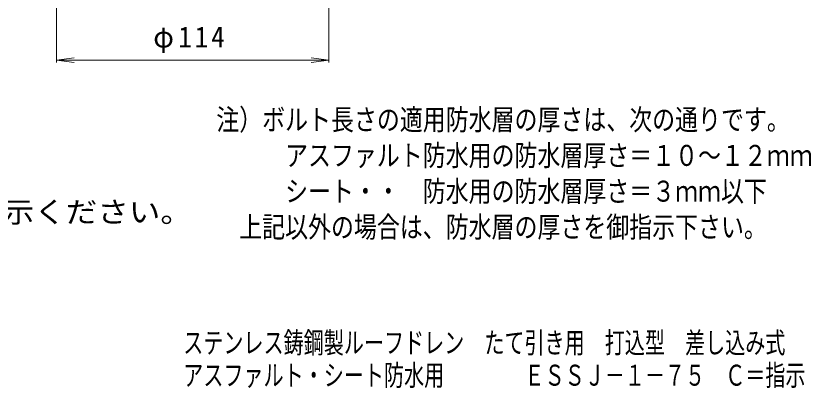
# Model space of a CAD drawing. Units: millimetres, scale not verified. Extents: x -282 to 226, y -346 to 324.
# Drawn here: x -107 to 225.8, y -345.7 to -189.7 of the extents above; entities that cross this region are included whole.
import ezdxf
from ezdxf.enums import TextEntityAlignment as Align

# ---------------------------------------------------------------- set-up
doc = ezdxf.new("R2010")
doc.units = ezdxf.units.MM
doc.header["$LTSCALE"] = 3
doc.layers.add('0-4_その他', color=7, linetype='Continuous', lineweight=9)
for name, color, linetype in [('F-0_F-0ﾚｲﾔ', 2, 'Continuous'), ('F-4_F-4ﾚｲﾔ', 6, 'Continuous'), ('F-5_F-5ﾚｲﾔ', 6, 'Continuous')]:
    doc.layers.add(name, color=color, linetype=linetype)
doc.styles.add('ＭＳ ゴシック', font='')
doc.styles.get('ＭＳ ゴシック').set_extended_font_data('MS Gothic')

msp = doc.modelspace()

# ---------------------------------------------------------------- linework, layer by layer
at = {"layer": '0-4_その他'}
for p, q in [((-89.96, -137.868), (-89.96, -209.268)), ((24.04, -137.868), (24.04, -209.268)), ((-89.96, -208.368), (-82.524, -207.389)), ((-89.96, -208.368), (24.04, -208.368)), ((-89.96, -208.368), (-82.524, -209.347)), ((24.04, -208.368), (16.604, -207.389)), ((24.04, -208.368), (16.604, -209.347))]:
    msp.add_line(p, q, dxfattribs=at)

# ---------------------------------------------------------------- texts
at = {"layer": '0-4_その他', "color": 2, "insert": (-49.46, -205.368), "char_height": 8.798, "attachment_point": 7, "style": 'ＭＳ ゴシック'}
msp.add_mtext('\\T1.21;\\W0.95;φ114', dxfattribs=at)
at = {"layer": 'F-0_F-0ﾚｲﾔ', "style": 'ＭＳ ゴシック', "width": 1.1}
msp.add_text('※ご注文の際はＣ寸法をご指示ください。', height=8.798, dxfattribs=at).set_placement((-284.108, -278.941), align=Align.BOTTOM_LEFT)
at = {"layer": 'F-4_F-4ﾚｲﾔ', "style": 'ＭＳ ゴシック', "width": 0.7}
for s, p in [('ステンレス鋳鋼製ルーフドレン\u3000たて引き用\u3000打込型\u3000差し込み式', (-36.922, -333.722)), ('アスファルト・シート防水用\u3000\u3000\u3000\u3000ＥＳＳＪ－１－７５\u3000Ｃ＝指示', (-36.922, -347.326))]:
    msp.add_text(s, height=8.798, dxfattribs=at).set_placement(p, align=Align.BOTTOM_LEFT)
at = {"layer": 'F-5_F-5ﾚｲﾔ', "style": 'ＭＳ ゴシック', "width": 0.8}
for s, p in [('注）ボルト長さの適用防水層の厚さは、次の通りです。', (-23.088, -240.241)), ('\u3000\u3000\u3000アスファルト防水用の防水層厚さ＝１０～１２ｍｍ', (-23.088, -255.241)), ('シート・・', (5.712, -270.241)), ('防水用の防水層厚さ＝３ｍｍ以下', (63.312, -270.241)), ('\u3000上記以外の場合は、防水層の厚さを御指示下さい。', (-23.088, -285.241))]:
    msp.add_text(s, height=8.798, dxfattribs=at).set_placement(p, align=Align.BOTTOM_LEFT)

doc.saveas('drawing.dxf')
